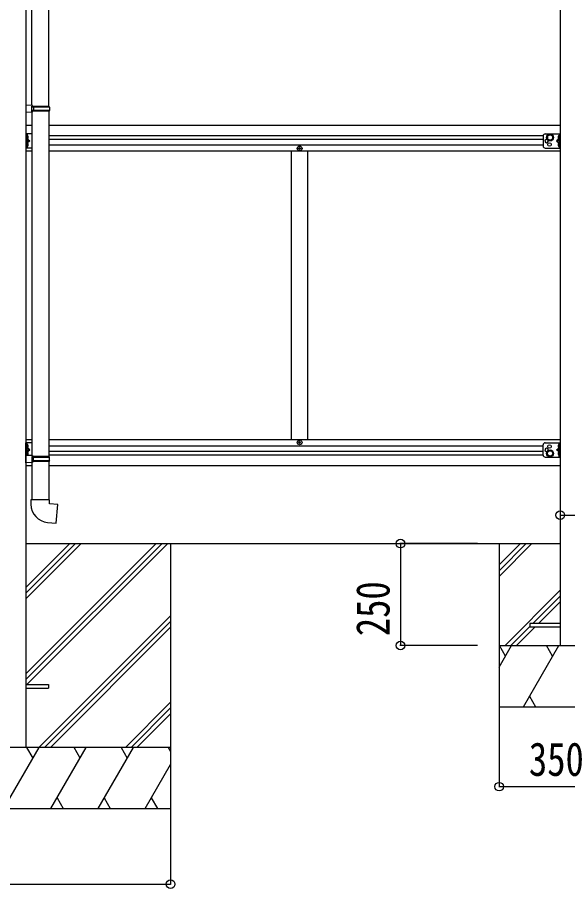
# Model space of a CAD drawing. Units: millimetres, scale not verified. Extents: x -10512 to 10512, y -7425 to 7425.
# Drawn here: x -1711 to -363, y -4668 to -2530 of the extents above; entities that cross this region are included whole.
import ezdxf
from ezdxf.enums import TextEntityAlignment as Align

# ---------------------------------------------------------------- set-up
doc = ezdxf.new("R2010")
doc.units = ezdxf.units.MM
doc.header["$LTSCALE"] = 30
for name, color, linetype in [('0-4_YKK_13', 4, 'Continuous'), ('0-5_YKK_A1', 4, 'Continuous'), ('0-6_YKK_D', 6, 'Continuous')]:
    doc.layers.add(name, color=color, linetype=linetype)
doc.styles.add('ＭＳ ゴシック', font='')
doc.styles.get('ＭＳ ゴシック').set_extended_font_data('MS Gothic')

msp = doc.modelspace()

# ---------------------------------------------------------------- linework, layer by layer
at = {"layer": '0-4_YKK_13'}
for p, q in [((-1634.43, -2748.62), (-1634.43, -1901.37)), ((-1676.43, -2746.06), (-1676.43, -1903.93)), ((-1674.43, -2746.12), (-1690.43, -2745.65)), ((-1690.43, -2745.65), (-1690.43, -2763.59)), ((-1674.43, -2748.12), (-1676.43, -2748.12)), ((-1633.43, -2748.62), (-1676.43, -2748.62)), ((-1632.43, -2750.62), (-1676.43, -2750.62)), ((-1674.43, -2748.12), (-1674.43, -2746.12)), ((-1671.95, -2750.62), (-1671.52, -2748.62)), ((-1632.43, -2750.62), (-1633.43, -2748.62)), ((-1632.43, -2750.62), (-1632.43, -2758.62)), ((-1674.43, -2763.12), (-1690.43, -2763.59)), ((-1632.43, -2758.62), (-1676.43, -2758.62)), ((-1633.43, -2760.62), (-1676.43, -2760.62)), ((-1676.43, -2763.18), (-1676.43, -3605.32)), ((-1674.43, -2763.12), (-1674.43, -2761.12)), ((-1634.43, -2760.62), (-1634.43, -3607.88)), ((-1632.43, -2758.62), (-1633.43, -2760.62)), ((-1690.43, -2815.94), (-1690.43, -2850.94)), ((-1676.43, -2815.94), (-1690.43, -2815.94)), ((-1687.93, -2815.94), (-1687.93, -2850.94)), ((-1687.43, -2820.44), (-1687.93, -2820.53)), ((-1687.43, -2820.44), (-1686.63, -2820.59)), ((-422.63, -2820.94), (-422.63, -2845.94)), ((-417.63, -2815.94), (-380.63, -2815.94)), ((-383.63, -2820.44), (-384.43, -2820.59)), ((-383.63, -2820.44), (-383.13, -2820.53)), ((-383.13, -2815.94), (-383.13, -2850.94)), ((-380.63, -2815.94), (-380.63, -2850.94)), ((-1687.93, -2833.44), (-1680.93, -2833.44)), ((-1687.43, -2838.44), (-1687.93, -2838.53)), ((-1687.43, -2828.44), (-1686.63, -2828.3)), ((-1687.43, -2838.44), (-1686.63, -2838.59)), ((-383.13, -2833.44), (-390.13, -2833.44)), ((-383.63, -2828.44), (-384.43, -2828.3)), ((-383.63, -2838.44), (-384.43, -2838.59)), ((-383.63, -2838.44), (-383.13, -2838.53)), ((-1676.43, -2850.94), (-1690.43, -2850.94)), ((-1687.43, -2846.44), (-1686.63, -2846.3)), ((-1021.13, -2852.44), (-1022.13, -2852.44)), ((-417.63, -2850.94), (-380.63, -2850.94)), ((-383.63, -2846.44), (-384.43, -2846.3)), ((-1690.43, -3608.94), (-1690.43, -3573.94)), ((-1676.43, -3573.94), (-1690.43, -3573.94)), ((-1687.93, -3604.98), (-1687.93, -3573.94)), ((-1687.43, -3586.44), (-1687.93, -3586.36)), ((-1687.43, -3578.44), (-1686.63, -3578.59)), ((-1687.43, -3586.44), (-1686.63, -3586.3)), ((-1021.13, -3572.44), (-1022.13, -3572.44)), ((-422.63, -3603.94), (-422.63, -3578.94)), ((-417.63, -3573.94), (-380.63, -3573.94)), ((-383.63, -3578.44), (-384.43, -3578.59)), ((-383.63, -3586.44), (-384.43, -3586.3)), ((-383.63, -3586.44), (-383.13, -3586.36)), ((-383.13, -3608.94), (-383.13, -3573.94)), ((-380.63, -3608.94), (-380.63, -3573.94)), ((-1674.43, -3605.38), (-1690.43, -3604.9)), ((-1690.43, -3622.85), (-1690.43, -3604.9)), ((-1687.93, -3591.44), (-1680.93, -3591.44)), ((-1687.43, -3604.44), (-1687.93, -3604.36)), ((-1687.43, -3596.44), (-1686.63, -3596.59)), ((-1687.43, -3604.44), (-1686.63, -3604.3)), ((-1633.43, -3607.88), (-1676.43, -3607.88)), ((-1632.43, -3609.88), (-1676.43, -3609.88)), ((-1674.43, -3605.38), (-1674.43, -3607.38)), ((-1632.43, -3609.88), (-1633.43, -3607.88)), ((-1632.43, -3617.88), (-1632.43, -3609.88)), ((-417.63, -3608.94), (-380.63, -3608.94)), ((-383.13, -3591.44), (-390.13, -3591.44)), ((-383.63, -3596.44), (-384.43, -3596.59)), ((-383.63, -3604.44), (-384.43, -3604.3)), ((-383.63, -3604.44), (-383.13, -3604.36)), ((-1674.43, -3622.38), (-1690.43, -3622.85)), ((-1632.43, -3617.88), (-1676.43, -3617.88)), ((-1633.43, -3619.88), (-1676.43, -3619.88)), ((-1674.43, -3620.38), (-1676.43, -3620.38)), ((-1676.43, -3622.43), (-1676.43, -3713.88)), ((-1674.43, -3620.38), (-1674.43, -3622.38)), ((-1671.95, -3617.88), (-1671.52, -3619.88)), ((-1634.43, -3619.88), (-1634.43, -3713.88)), ((-1632.43, -3617.88), (-1633.43, -3619.88)), ((-1632.43, -3713.88), (-1678.43, -3713.88)), ((-1678.43, -3713.88), (-1678.43, -3724.79)), ((-1632.43, -3723.88), (-1632.43, -3713.88)), ((-380.63, -4017.44), (-455.63, -4017.44)), ((-1690.43, -4166.94), (-1635.63, -4166.94)), ((-1635.63, -4166.94), (-1635.63, -4175.94)), ((-1690.43, -4175.94), (-1635.63, -4175.94))]:
    msp.add_line(p, q, dxfattribs=at)
for points in [[(-1674.43, -2761.12), (-1676.43, -2761.12), (-1676.43, -2748.12)], [(-1671.95, -2750.62), (-1671.95, -2758.62), (-1671.52, -2760.62)], [(-1687.43, -2820.44), (-1687.43, -2828.44), (-1687.93, -2828.36), (-1687.93, -2820.53)], [(-383.63, -2820.44), (-383.63, -2828.44), (-383.13, -2828.36), (-383.13, -2820.53)], [(-1688.32, -2824.44), (-1687.68, -2823.26), (-1685.45, -2822.14)], [(-1688.32, -2824.44), (-1687.68, -2825.63), (-1685.45, -2826.74)], [(-1688.32, -2842.44), (-1687.68, -2841.26), (-1685.45, -2840.14)], [(-1688.32, -2842.44), (-1687.68, -2843.63), (-1685.45, -2844.74)], [(-1687.93, -2828.44), (-1680.93, -2833.44), (-1687.93, -2838.44)], [(-1687.43, -2838.44), (-1687.43, -2846.44), (-1687.93, -2846.36), (-1687.93, -2838.53)], [(-383.13, -2828.44), (-390.13, -2833.44), (-383.13, -2838.44)], [(-382.75, -2824.44), (-383.38, -2823.26), (-385.61, -2822.14)], [(-382.75, -2824.44), (-383.38, -2825.63), (-385.61, -2826.74)], [(-382.75, -2842.44), (-383.38, -2841.26), (-385.61, -2840.14)], [(-382.75, -2842.44), (-383.38, -2843.63), (-385.61, -2844.74)], [(-383.63, -2838.44), (-383.63, -2846.44), (-383.13, -2846.36), (-383.13, -2838.53)], [(-1022.13, -2852.44), (-1022.13, -2851.44), (-1021.13, -2851.44)], [(-1020.13, -2850.44), (-1020.13, -2849.44), (-1019.13, -2849.44), (-1019.13, -2850.44)], [(-1019.13, -2853.44), (-1019.13, -2854.44), (-1020.13, -2854.44), (-1020.13, -2853.44)], [(-1018.13, -2851.44), (-1017.13, -2851.44), (-1017.13, -2852.44), (-1018.13, -2852.44)], [(-1688.32, -3582.44), (-1687.68, -3581.26), (-1685.45, -3580.14)], [(-1688.32, -3582.44), (-1687.68, -3583.63), (-1685.45, -3584.74)], [(-1687.43, -3586.44), (-1687.43, -3578.44), (-1687.93, -3578.53), (-1687.93, -3586.36)], [(-1687.93, -3596.44), (-1680.93, -3591.44), (-1687.93, -3586.44)], [(-1022.13, -3572.44), (-1022.13, -3573.44), (-1021.13, -3573.44)], [(-1019.13, -3571.44), (-1019.13, -3570.44), (-1020.13, -3570.44), (-1020.13, -3571.44)], [(-1020.13, -3574.44), (-1020.13, -3575.44), (-1019.13, -3575.44), (-1019.13, -3574.44)], [(-1018.13, -3573.44), (-1017.13, -3573.44), (-1017.13, -3572.44), (-1018.13, -3572.44)], [(-383.13, -3596.44), (-390.13, -3591.44), (-383.13, -3586.44)], [(-382.75, -3582.44), (-383.38, -3581.26), (-385.61, -3580.14)], [(-382.75, -3582.44), (-383.38, -3583.63), (-385.61, -3584.74)], [(-383.63, -3586.44), (-383.63, -3578.44), (-383.13, -3578.53), (-383.13, -3586.36)], [(-1688.32, -3600.44), (-1687.68, -3599.26), (-1685.45, -3598.14)], [(-1688.32, -3600.44), (-1687.68, -3601.63), (-1685.45, -3602.74)], [(-1687.43, -3604.44), (-1687.43, -3596.44), (-1687.93, -3596.53), (-1687.93, -3604.36)], [(-1674.43, -3607.38), (-1676.43, -3607.38), (-1676.43, -3620.38)], [(-1671.95, -3617.88), (-1671.95, -3609.88), (-1671.52, -3607.88)], [(-382.75, -3600.44), (-383.38, -3599.26), (-385.61, -3598.14)], [(-382.75, -3600.44), (-383.38, -3601.63), (-385.61, -3602.74)], [(-383.63, -3604.44), (-383.63, -3596.44), (-383.13, -3596.53), (-383.13, -3604.36)], [(-1637.35, -3769.62), (-1616.52, -3771.44), (-1612.51, -3725.62), (-1632.43, -3723.88)], [(-455.63, -4017.44), (-455.63, -4025.44), (-380.63, -4025.44)]]:
    msp.add_lwpolyline(points, dxfattribs=at)
for points in [[(-405.63, -2832.45), (-399.13, -2828.7), (-399.13, -2821.19), (-405.63, -2817.44), (-412.13, -2821.19), (-412.13, -2828.7)], [(-405.63, -3592.44), (-399.13, -3596.19), (-399.13, -3603.7), (-405.63, -3607.45), (-412.13, -3603.7), (-412.13, -3596.19)]]:
    msp.add_lwpolyline(points, close=True, dxfattribs=at)
for centre, radius in [((-405.63, -2824.94), 8.5), ((-405.63, -2824.94), 7.5), ((-405.63, -2824.94), 6.5), ((-407.13, -2841.94), 4.25), ((-1019.63, -2851.94), 5.9), ((-1019.63, -3572.94), 5.9), ((-407.13, -3582.94), 4.25), ((-405.63, -3599.94), 8.5), ((-405.63, -3599.94), 7.5), ((-405.63, -3599.94), 6.5)]:
    msp.add_circle(centre, radius, dxfattribs=at)
for centre, radius, start, end in [((-1686.78, -2821.47), 0.9, 32.05588, 80), ((-1691.53, -2824.44), 6.5, 327.94412, 32.05588), ((-417.63, -2820.94), 5, 90, 180), ((-379.53, -2824.44), 6.5, 147.94412, 212.05588), ((-384.28, -2821.47), 0.9, 100, 147.94412), ((-1686.78, -2827.42), 0.9, 280, 327.94412), ((-1686.78, -2839.47), 0.9, 32.05588, 80), ((-1691.53, -2842.44), 6.5, 327.94412, 32.05588), ((-414.13, -2833.44), 4.25, 72.87654, 17.11996), ((-379.53, -2842.44), 6.5, 147.94412, 212.05588), ((-384.28, -2827.42), 0.9, 212.05588, 260), ((-384.28, -2839.47), 0.9, 100, 147.94412), ((-1686.78, -2845.42), 0.9, 280, 327.94412), ((-1021.13, -2850.44), 1, 270, 0), ((-1021.13, -2853.44), 1, 0, 90), ((-1018.13, -2850.44), 1, 180, 270), ((-1018.13, -2853.44), 1, 90, 180), ((-417.63, -2845.94), 5, 180, 270), ((-384.28, -2845.42), 0.9, 212.05588, 260), ((-1686.78, -3579.47), 0.9, 32.05588, 80), ((-1686.78, -3585.42), 0.9, 280, 327.94412), ((-1691.53, -3582.44), 6.5, 327.94412, 32.05588), ((-1021.13, -3571.44), 1, 270, 0), ((-1021.13, -3574.44), 1, 0, 90), ((-1018.13, -3571.44), 1, 180, 270), ((-1018.13, -3574.44), 1, 90, 180), ((-417.63, -3578.94), 5, 90, 180), ((-414.13, -3591.44), 4.25, 342.88004, 287.12346), ((-379.53, -3582.44), 6.5, 147.94412, 212.05588), ((-384.28, -3579.47), 0.9, 100, 147.94412), ((-384.28, -3585.42), 0.9, 212.05588, 260), ((-1686.78, -3597.47), 0.9, 32.05588, 80), ((-1686.78, -3603.42), 0.9, 280, 327.94412), ((-1691.53, -3600.44), 6.5, 327.94412, 32.05588), ((-417.63, -3603.94), 5, 180, 270), ((-379.53, -3600.44), 6.5, 147.94412, 212.05588), ((-384.28, -3597.47), 0.9, 100, 147.94412), ((-384.28, -3603.42), 0.9, 212.05588, 260), ((-1633.43, -3724.79), 45, 180, 265)]:
    msp.add_arc(centre, radius, start, end, dxfattribs=at)
at = {"layer": '0-5_YKK_A1'}
for p, q in [((-1690.43, -1692.44), (-1690.43, -4321.44)), ((-380.63, -1708.44), (-380.63, -4071.44)), ((-1690.43, -2794.44), (-1676.43, -2794.44)), ((-1634.43, -2794.44), (-380.63, -2794.44)), ((-422.61, -2820.44), (-1634.43, -2820.44)), ((-422.63, -2829.44), (-1634.43, -2829.44)), ((-1676.43, -2858.44), (-1690.43, -2858.44)), ((-1634.43, -2842.94), (-422.63, -2842.94)), ((-380.63, -2858.44), (-1634.43, -2858.44)), ((-1039.63, -3566.44), (-1039.63, -2858.44)), ((-999.63, -3566.44), (-999.63, -2858.44)), ((-1676.43, -3566.44), (-1690.43, -3566.44)), ((-380.63, -3566.44), (-1634.43, -3566.44)), ((-422.63, -3581.94), (-1634.43, -3581.94)), ((-422.63, -3595.44), (-1634.43, -3595.44)), ((-422.61, -3604.44), (-1634.43, -3604.44)), ((-1676.43, -3630.44), (-1690.43, -3630.44)), ((-380.63, -3630.44), (-1634.43, -3630.44)), ((-1690.63, -4140.92), (-1371.15, -3821.44)), ((-1690.63, -4155.06), (-1357.01, -3821.44)), ((-1690.63, -3957.07), (-1555, -3821.44)), ((-1690.63, -3942.93), (-1569.14, -3821.44)), ((-1690.63, -3928.79), (-1583.28, -3821.44)), ((-1690.43, -3821.44), (-380.63, -3821.44)), ((-1688.37, -4166.94), (-1342.87, -3821.44)), ((-1335.83, -3821.44), (-1335.83, -4471.44)), ((-530.63, -3821.44), (-530.63, -4221.44)), ((-530.63, -3873.79), (-478.28, -3821.44)), ((-530.63, -3887.93), (-464.14, -3821.44)), ((-530.63, -3902.08), (-450, -3821.44)), ((-516.15, -4071.44), (-380.63, -3935.92)), ((-448.01, -4017.44), (-380.63, -3950.07)), ((-433.87, -4017.44), (-380.63, -3964.21)), ((-1659.02, -4321.44), (-1335.83, -3998.25)), ((-1644.88, -4321.44), (-1335.83, -4012.4)), ((-1630.74, -4321.44), (-1335.83, -4026.54)), ((-502.01, -4071.44), (-455.63, -4025.06)), ((-487.87, -4071.44), (-441.87, -4025.44)), ((-530.63, -4071.44), (-180.63, -4071.44)), ((-530.63, -4124.56), (-499.96, -4071.44)), ((-514.97, -4097.43), (-529.97, -4071.44)), ((-471.1, -4221.44), (-384.49, -4071.44)), ((-399.5, -4097.43), (-414.5, -4071.44)), ((-1446.89, -4321.44), (-1335.83, -4210.38)), ((-456.1, -4195.46), (-441.1, -4221.44)), ((-1432.75, -4321.44), (-1335.83, -4224.53)), ((-530.63, -4221.44), (-180.63, -4221.44)), ((-1418.61, -4321.44), (-1335.83, -4238.67)), ((-1335.83, -4321.44), (-2135.83, -4321.44)), ((-1744.67, -4471.44), (-1658.07, -4321.44)), ((-1673.07, -4347.42), (-1688.07, -4321.44)), ((-1629.2, -4471.44), (-1542.6, -4321.44)), ((-1557.6, -4347.42), (-1572.6, -4321.44)), ((-1513.73, -4471.44), (-1427.13, -4321.44)), ((-1457.13, -4321.44), (-1442.13, -4347.42)), ((-1341.66, -4321.44), (-1335.83, -4331.54)), ((-1398.26, -4471.44), (-1335.83, -4363.31)), ((-1614.21, -4445.46), (-1599.21, -4471.44)), ((-1498.74, -4445.46), (-1483.74, -4471.44)), ((-1383.27, -4445.46), (-1368.27, -4471.44)), ((-2135.83, -4471.44), (-1335.83, -4471.44))]:
    msp.add_line(p, q, dxfattribs=at)
at = {"layer": '0-6_YKK_D'}
for p, q in [((-380.63, -3712.49), (-380.63, -3752.73)), ((-583.63, -3821.44), (-773.6, -3821.44)), ((-772.6, -3821.44), (-772.6, -4071.44)), ((-583.63, -4071.44), (-773.6, -4071.44)), ((-530.63, -4222.44), (-530.63, -4418.71)), ((-530.63, -4417.71), (-180.63, -4417.71)), ((-1335.83, -4457.23), (-1335.83, -4658.15)), ((-2135.83, -4657.15), (-1335.83, -4657.15))]:
    msp.add_line(p, q, dxfattribs=at)
msp.add_lwpolyline([(-380.63, -3751.73), (-330.63, -3751.73), (-152.8, -3751.73)], dxfattribs=at)
for centre in [(-380.63, -3751.73), (-772.6, -3821.44), (-772.6, -4071.44), (-530.63, -4417.71), (-1335.83, -4657.15)]:
    msp.add_circle(centre, 10.62, dxfattribs=at)

# ---------------------------------------------------------------- texts
at = {"layer": '0-6_YKK_D', "style": 'ＭＳ ゴシック', "width": 0.8}
msp.add_text('250', height=82.48, rotation=90, dxfattribs=at).set_placement((-774.27, -4048.44), align=Align.BOTTOM_LEFT)
msp.add_text('350', height=82.48, dxfattribs=at).set_placement((-457.63, -4416.05), align=Align.BOTTOM_LEFT)

doc.saveas('drawing.dxf')
